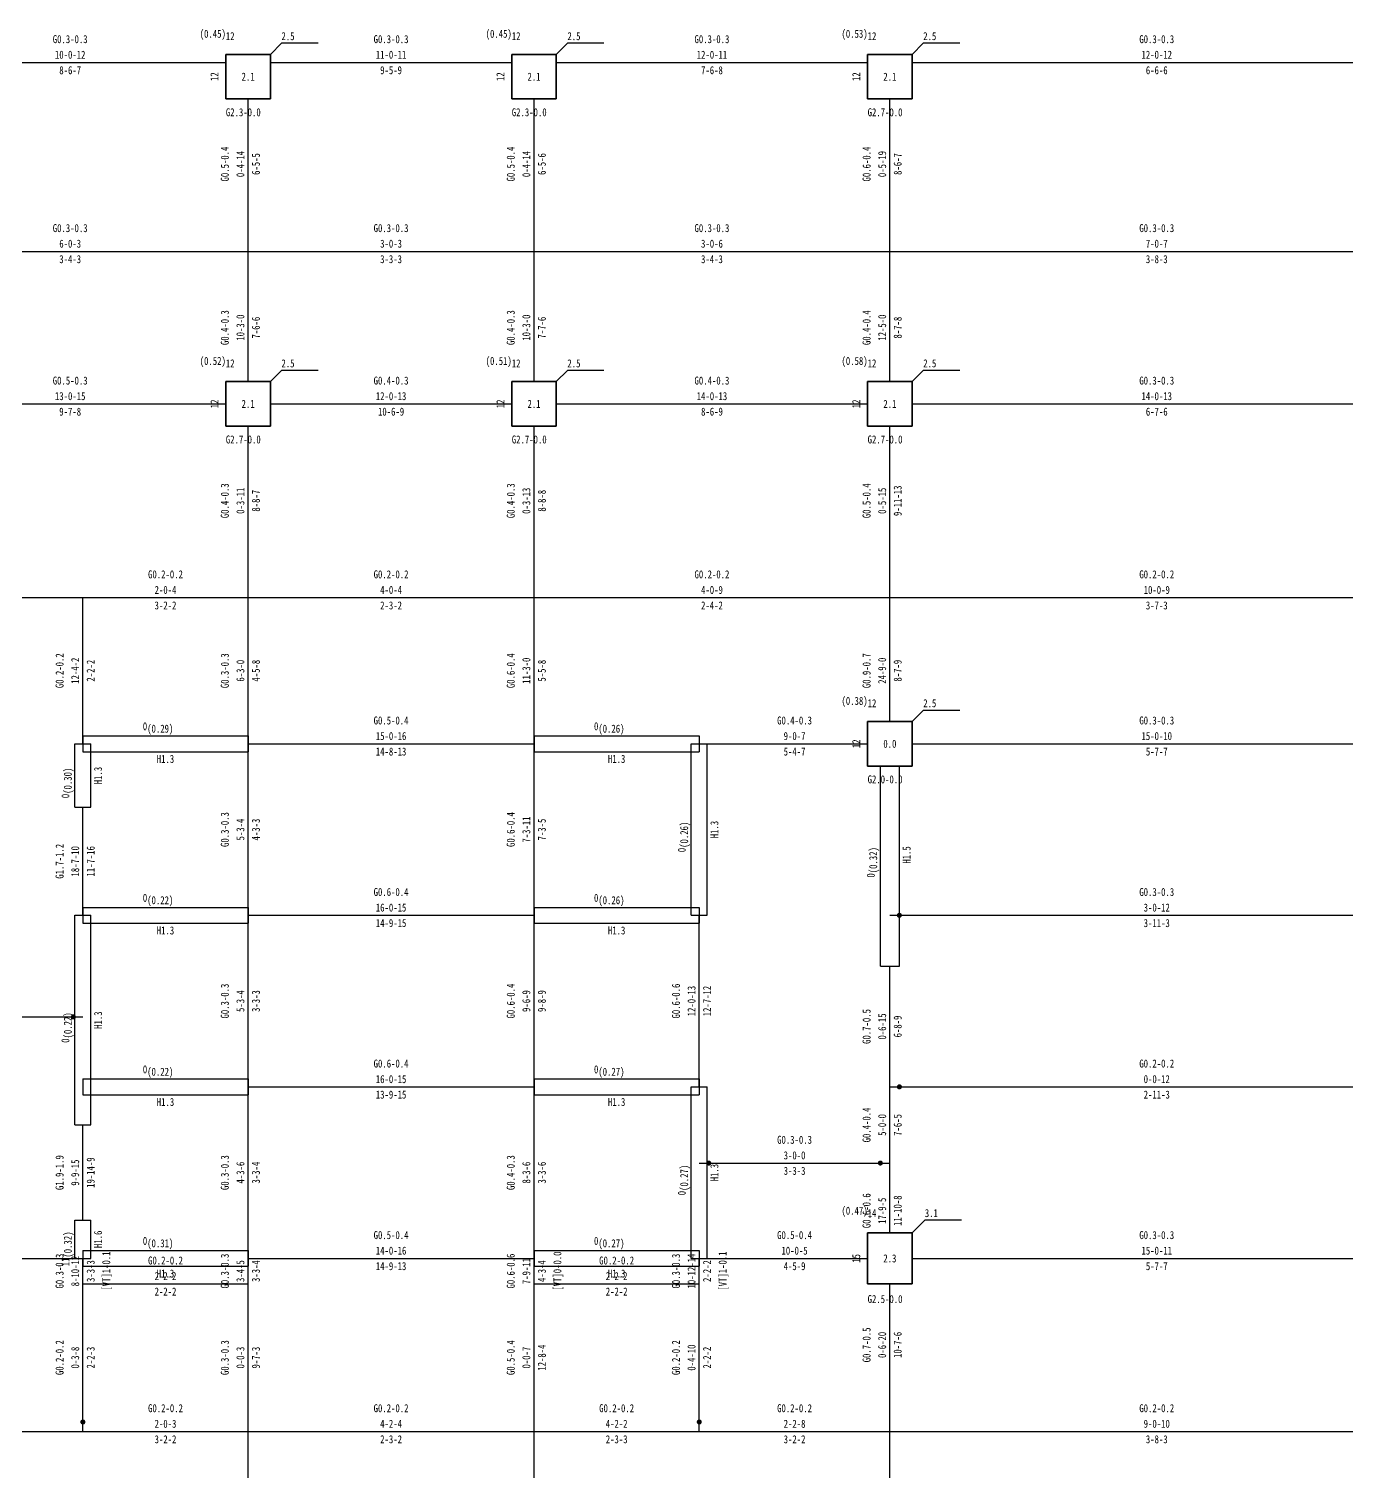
# Model space of a CAD drawing. Header units: millimetres. Extents: x -7820 to 78100, y -396413 to 46100.
# Drawn here: x 23222 to 43953, y -265549 to -242847 of the extents above; entities that cross this region are included whole.
import ezdxf
from ezdxf.enums import TextEntityAlignment as Align

# ---------------------------------------------------------------- set-up
doc = ezdxf.new("R2010")
doc.units = ezdxf.units.MM
doc.header["$LTSCALE"] = 100
for name, color, linetype, lineweight in [('HIDE', 52, 'Continuous', 25), ('层15100', 134, 'Continuous', 25), ('层15101', 52, 'Continuous', 25), ('层15103', 84, 'Continuous', 25), ('层15220', 4, 'Continuous', 25), ('层15221', 2, 'Continuous', 25), ('层15223', 3, 'Continuous', 25)]:
    doc.layers.add(name, color=color, linetype=linetype, lineweight=lineweight)
doc.styles.add('宋体', font='')
doc.styles.get('宋体').set_extended_font_data('宋体')

# ---------------------------------------------------------------- blocks, each defined once
blk = doc.blocks.new('PL4-')
at = {"layer": '层15100'}
for p, q in [((28.75, 41.274), (33.65, 41.274)), ((34.35, 41.274), (38.15, 41.274)), ((38.85, 41.274), (43.75, 41.274)), ((44.45, 41.274), (52.2, 41.274)), ((34, 38.3), (34, 40.7)), ((38.5, 38.3), (38.5, 40.7)), ((44.1, 38.3), (44.1, 40.7)), ((28.4, 38.3), (34, 38.3)), ((34, 36.25), (34, 38.3)), ((34, 38.3), (38.5, 38.3)), ((38.5, 36.25), (38.5, 38.3)), ((38.5, 38.3), (44.1, 38.3)), ((44.1, 36.25), (44.1, 38.3)), ((44.1, 38.3), (52.5, 38.3)), ((28.75, 35.9), (33.65, 35.9)), ((34.35, 35.9), (38.15, 35.9)), ((38.85, 35.9), (43.75, 35.9)), ((44.45, 35.9), (52.2, 35.9)), ((34, 32.85), (34, 35.55)), ((38.5, 32.85), (38.5, 35.55)), ((44.1, 32.85), (44.1, 35.55)), ((34, 30.55), (34, 32.85)), ((38.5, 30.55), (38.5, 32.85)), ((44.1, 30.9), (44.1, 32.85)), ((34, 27.85), (34, 30.55)), ((34, 30.55), (38.5, 30.55)), ((38.5, 27.85), (38.5, 30.55)), ((44.45, 30.55), (52.1, 30.55)), ((34, 25.15), (34, 27.85)), ((34, 27.85), (38.5, 27.85)), ((38.5, 25.15), (38.5, 27.85)), ((44.1, 25.15), (44.1, 27.05)), ((34, 22.45), (34, 25.15)), ((34, 25.15), (38.5, 25.15)), ((38.5, 22.45), (38.5, 25.15)), ((44.1, 23.95), (44.1, 25.15)), ((44.1, 22.85), (44.1, 23.95)), ((34, 22.05), (34, 22.45)), ((34, 22.45), (38.5, 22.45)), ((38.5, 22.05), (38.5, 22.45)), ((44.45, 22.45), (52.1, 22.45)), ((34, 19.725), (34, 22.05)), ((38.5, 19.725), (38.5, 22.05)), ((44.1, 19.725), (44.1, 22.05)), ((34, 17.375), (34, 19.725)), ((38.5, 17.375), (38.5, 19.725)), ((44.1, 17.375), (44.1, 19.725))]:
    blk.add_line(p, q, dxfattribs=at)
at = {"layer": '层15100', "color": 4}
for p, q in [((28.4, 32.85), (31.4, 32.85)), ((31.4, 30.55), (31.4, 32.85)), ((31.4, 32.85), (34, 32.85)), ((34, 32.85), (38.5, 32.85)), ((38.5, 32.85), (44.1, 32.85)), ((44.1, 32.85), (52.5, 32.85)), ((44.1, 27.85), (52.5, 27.85)), ((28.4, 26.25), (31.4, 26.25)), ((44.1, 25.15), (52.5, 25.15)), ((41.1, 23.95), (44.1, 23.95)), ((31.4, 22.05), (31.4, 22.45)), ((41.1, 22.05), (41.1, 22.45)), ((31.4, 19.725), (31.4, 22.05)), ((31.4, 22.05), (34, 22.05)), ((38.5, 22.05), (41.1, 22.05)), ((41.1, 19.725), (41.1, 22.05)), ((28.4, 19.725), (31.4, 19.725)), ((31.4, 19.725), (34, 19.725)), ((34, 19.725), (38.5, 19.725)), ((38.5, 19.725), (41.1, 19.725)), ((41.1, 19.725), (44.1, 19.725)), ((44.1, 19.725), (52.5, 19.725))]:
    blk.add_line(p, q, dxfattribs=at)
at = {"layer": '层15100', "color": 2}
for p, q in [((41.1, 30.55), (43.75, 30.55)), ((31.4, 27.85), (31.4, 29.55)), ((41.1, 25.15), (41.1, 27.85)), ((31.4, 23.05), (31.4, 24.55)), ((28.75, 22.45), (31.4, 22.45)), ((41.1, 22.45), (43.75, 22.45))]:
    blk.add_line(p, q, dxfattribs=at)
at = {"layer": '层15100', "color": 1, "linetype": 'Continuous', "const_width": 0.04}
for points in [[(44.27, 27.85, 1), (44.23, 27.85, 1)], [(31.27, 26.25, 1), (31.23, 26.25, 1)], [(44.27, 25.15, 1), (44.23, 25.15, 1)], [(41.27, 23.95, 1), (41.23, 23.95, 1)], [(43.97, 23.95, 1), (43.93, 23.95, 1)], [(31.42, 19.875, 1), (31.38, 19.875, 1)], [(41.12, 19.875, 1), (41.08, 19.875, 1)]]:
    blk.add_lwpolyline(points, format="xyb", close=True, dxfattribs=at)
at = {"layer": '层15103'}
for p, q in [((31.4, 30.675), (34, 30.675)), ((31.4, 30.675), (31.4, 30.425)), ((34, 30.675), (34, 30.425)), ((38.5, 30.675), (41.1, 30.675)), ((38.5, 30.675), (38.5, 30.425)), ((41.1, 30.675), (41.1, 30.425)), ((31.275, 29.55), (31.275, 30.55)), ((31.275, 30.55), (31.525, 30.55)), ((31.4, 30.425), (34, 30.425)), ((31.525, 29.55), (31.525, 30.55)), ((38.5, 30.425), (41.1, 30.425)), ((40.975, 27.85), (40.975, 30.55)), ((40.975, 30.55), (41.225, 30.55)), ((41.225, 27.85), (41.225, 30.55)), ((43.95, 27.85), (43.95, 30.2)), ((44.25, 27.85), (44.25, 30.2)), ((31.275, 29.55), (31.525, 29.55)), ((31.4, 27.975), (34, 27.975)), ((31.4, 27.975), (31.4, 27.725)), ((34, 27.975), (34, 27.725)), ((38.5, 27.975), (41.1, 27.975)), ((38.5, 27.975), (38.5, 27.725)), ((41.1, 27.975), (41.1, 27.725)), ((31.275, 26.25), (31.275, 27.85)), ((31.275, 27.85), (31.525, 27.85)), ((31.4, 27.725), (34, 27.725)), ((31.525, 26.25), (31.525, 27.85)), ((38.5, 27.725), (41.1, 27.725)), ((40.975, 27.85), (41.225, 27.85)), ((43.95, 27.05), (43.95, 27.85)), ((44.25, 27.05), (44.25, 27.85)), ((43.95, 27.05), (44.25, 27.05)), ((31.275, 25.15), (31.275, 26.25)), ((31.525, 25.15), (31.525, 26.25)), ((31.4, 25.275), (34, 25.275)), ((31.4, 25.275), (31.4, 25.025)), ((34, 25.275), (34, 25.025)), ((38.5, 25.275), (41.1, 25.275)), ((38.5, 25.275), (38.5, 25.025)), ((41.1, 25.275), (41.1, 25.025)), ((31.275, 24.55), (31.275, 25.15)), ((31.4, 25.025), (34, 25.025)), ((31.525, 24.55), (31.525, 25.15)), ((38.5, 25.025), (41.1, 25.025)), ((40.975, 23.95), (40.975, 25.15)), ((40.975, 25.15), (41.225, 25.15)), ((41.225, 23.95), (41.225, 25.15)), ((31.275, 24.55), (31.525, 24.55)), ((40.975, 22.45), (40.975, 23.95)), ((41.225, 22.45), (41.225, 23.95)), ((31.275, 22.45), (31.275, 23.05)), ((31.275, 23.05), (31.525, 23.05)), ((31.525, 22.45), (31.525, 23.05)), ((31.4, 22.575), (34, 22.575)), ((31.4, 22.575), (31.4, 22.325)), ((34, 22.575), (34, 22.325)), ((38.5, 22.575), (41.1, 22.575)), ((38.5, 22.575), (38.5, 22.325)), ((41.1, 22.575), (41.1, 22.325)), ((31.275, 22.45), (31.525, 22.45)), ((31.4, 22.325), (34, 22.325)), ((38.5, 22.325), (41.1, 22.325)), ((40.975, 22.45), (41.225, 22.45))]:
    blk.add_line(p, q, dxfattribs=at)
at = {"layer": '层15221'}
for p, q in [((34.35, 41.4), (34.525, 41.575)), ((35.101, 41.575), (34.525, 41.575)), ((38.85, 41.4), (39.025, 41.575)), ((39.601, 41.575), (39.025, 41.575)), ((44.45, 41.4), (44.625, 41.575)), ((45.201, 41.575), (44.625, 41.575)), ((34.35, 36.25), (34.525, 36.425)), ((35.101, 36.425), (34.525, 36.425)), ((38.85, 36.25), (39.025, 36.425)), ((39.601, 36.425), (39.025, 36.425)), ((44.45, 36.25), (44.625, 36.425)), ((45.201, 36.425), (44.625, 36.425)), ((44.45, 30.9), (44.625, 31.075)), ((45.201, 31.075), (44.625, 31.075)), ((44.45, 22.85), (44.65, 23.05)), ((45.226, 23.05), (44.65, 23.05))]:
    blk.add_line(p, q, dxfattribs=at)
at = {"layer": '层15220', "style": '宋体', "width": 0.8}
for s, p in [('G0.3-0.3', (31.2, 41.641)), ('G0.3-0.3', (36.25, 41.641)), ('G0.3-0.3', (41.3, 41.641)), ('G0.3-0.3', (48.3, 41.641)), ('10-0-12', (31.2, 41.396)), ('11-0-11', (36.25, 41.396)), ('12-0-11', (41.3, 41.396)), ('12-0-12', (48.3, 41.396)), ('8-6-7', (31.2, 41.152)), ('9-5-9', (36.25, 41.152)), ('7-6-8', (41.3, 41.152)), ('6-6-6', (48.3, 41.152)), ('G0.3-0.3', (31.2, 38.667)), ('G0.3-0.3', (36.25, 38.667)), ('G0.3-0.3', (41.3, 38.667)), ('G0.3-0.3', (48.3, 38.667)), ('6-0-3', (31.2, 38.422)), ('3-0-3', (36.25, 38.422)), ('3-0-6', (41.3, 38.422)), ('7-0-7', (48.3, 38.422)), ('3-4-3', (31.2, 38.178)), ('3-3-3', (36.25, 38.178)), ('3-4-3', (41.3, 38.178)), ('3-8-3', (48.3, 38.178)), ('G0.5-0.3', (31.2, 36.267)), ('G0.4-0.3', (36.25, 36.267)), ('G0.4-0.3', (41.3, 36.267)), ('G0.3-0.3', (48.3, 36.267)), ('13-0-15', (31.2, 36.022)), ('12-0-13', (36.25, 36.022)), ('14-0-13', (41.3, 36.022)), ('14-0-13', (48.3, 36.022)), ('9-7-8', (31.2, 35.778)), ('10-6-9', (36.25, 35.778)), ('8-6-9', (41.3, 35.778)), ('6-7-6', (48.3, 35.778)), ('G0.2-0.2', (32.7, 33.217)), ('G0.2-0.2', (36.25, 33.217)), ('G0.2-0.2', (41.3, 33.217)), ('G0.2-0.2', (48.3, 33.217)), ('2-0-4', (32.7, 32.972)), ('4-0-4', (36.25, 32.972)), ('4-0-9', (41.3, 32.972)), ('10-0-9', (48.3, 32.972)), ('3-2-2', (32.7, 32.728)), ('2-3-2', (36.25, 32.728)), ('2-4-2', (41.3, 32.728)), ('3-7-3', (48.3, 32.728)), ('G0.5-0.4', (36.25, 30.917)), ('G0.4-0.3', (42.6, 30.917)), ('G0.3-0.3', (48.3, 30.917)), ('15-0-16', (36.25, 30.672)), ('9-0-7', (42.6, 30.672)), ('15-0-10', (48.3, 30.672)), ('14-8-13', (36.25, 30.428)), ('5-4-7', (42.6, 30.428)), ('5-7-7', (48.3, 30.428)), ('G0.6-0.4', (36.25, 28.217)), ('G0.3-0.3', (48.3, 28.217)), ('16-0-15', (36.25, 27.972)), ('3-0-12', (48.3, 27.972)), ('14-9-15', (36.25, 27.728)), ('3-11-3', (48.3, 27.728)), ('G0.6-0.4', (36.25, 25.517)), ('G0.2-0.2', (48.3, 25.517)), ('16-0-15', (36.25, 25.272)), ('0-0-12', (48.3, 25.272)), ('13-9-15', (36.25, 25.028)), ('2-11-3', (48.3, 25.028)), ('G0.3-0.3', (42.6, 24.317)), ('3-0-0', (42.6, 24.072)), ('3-3-3', (42.6, 23.828)), ('G0.5-0.4', (36.25, 22.817)), ('G0.5-0.4', (42.6, 22.817)), ('G0.3-0.3', (48.3, 22.817)), ('G0.2-0.2', (32.7, 22.417)), ('14-0-16', (36.25, 22.572)), ('G0.2-0.2', (39.8, 22.417)), ('10-0-5', (42.6, 22.572)), ('15-0-11', (48.3, 22.572)), ('14-9-13', (36.25, 22.328)), ('4-5-9', (42.6, 22.328)), ('5-7-7', (48.3, 22.328)), ('2-2-2', (32.7, 22.172)), ('2-2-2', (39.8, 22.172)), ('2-2-2', (32.7, 21.928)), ('2-2-2', (39.8, 21.928)), ('G0.2-0.2', (32.7, 20.092)), ('G0.2-0.2', (36.25, 20.092)), ('G0.2-0.2', (39.8, 20.092)), ('G0.2-0.2', (42.6, 20.092)), ('G0.2-0.2', (48.3, 20.092)), ('2-0-3', (32.7, 19.847)), ('4-2-4', (36.25, 19.847)), ('4-2-2', (39.8, 19.847)), ('2-2-8', (42.6, 19.847)), ('9-0-10', (48.3, 19.847)), ('3-2-2', (32.7, 19.603)), ('2-3-2', (36.25, 19.603)), ('2-3-3', (39.8, 19.603)), ('3-2-2', (42.6, 19.603)), ('3-8-3', (48.3, 19.603))]:
    blk.add_text(s, height=0.126, dxfattribs=at).set_placement(p, align=Align.MIDDLE_CENTER)
for s, p in [('G0.5-0.4', (33.633, 39.675)), ('0-4-14', (33.878, 39.675)), ('6-5-5', (34.122, 39.675)), ('G0.5-0.4', (38.133, 39.675)), ('0-4-14', (38.378, 39.675)), ('6-5-6', (38.622, 39.675)), ('G0.6-0.4', (43.733, 39.675)), ('0-5-19', (43.978, 39.675)), ('8-6-7', (44.222, 39.675)), ('G0.4-0.3', (33.633, 37.1)), ('10-3-0', (33.878, 37.1)), ('7-6-6', (34.122, 37.1)), ('G0.4-0.3', (38.133, 37.1)), ('10-3-0', (38.378, 37.1)), ('7-7-6', (38.622, 37.1)), ('G0.4-0.4', (43.733, 37.1)), ('12-5-0', (43.978, 37.1)), ('8-7-8', (44.222, 37.1)), ('G0.4-0.3', (33.633, 34.375)), ('0-3-11', (33.878, 34.375)), ('8-8-7', (34.122, 34.375)), ('G0.4-0.3', (38.133, 34.375)), ('0-3-13', (38.378, 34.375)), ('8-8-8', (38.622, 34.375)), ('G0.5-0.4', (43.733, 34.375)), ('0-5-15', (43.978, 34.375)), ('9-11-13', (44.222, 34.375)), ('G0.2-0.2', (31.033, 31.7)), ('12-4-2', (31.278, 31.7)), ('2-2-2', (31.522, 31.7)), ('G0.3-0.3', (33.633, 31.7)), ('6-3-0', (33.878, 31.7)), ('4-5-8', (34.122, 31.7)), ('G0.6-0.4', (38.133, 31.7)), ('11-3-0', (38.378, 31.7)), ('5-5-8', (38.622, 31.7)), ('G0.9-0.7', (43.733, 31.7)), ('24-9-0', (43.978, 31.7)), ('8-7-9', (44.222, 31.7)), ('G0.3-0.3', (33.633, 29.2)), ('5-3-4', (33.878, 29.2)), ('4-3-3', (34.122, 29.2)), ('G0.6-0.4', (38.133, 29.2)), ('7-3-11', (38.378, 29.2)), ('7-3-5', (38.622, 29.2)), ('G1.7-1.2', (31.033, 28.7)), ('18-7-10', (31.278, 28.7)), ('11-7-16', (31.522, 28.7)), ('G0.3-0.3', (33.633, 26.5)), ('5-3-4', (33.878, 26.5)), ('3-3-3', (34.122, 26.5)), ('G0.6-0.4', (38.133, 26.5)), ('9-6-9', (38.378, 26.5)), ('9-8-9', (38.622, 26.5)), ('G0.6-0.6', (40.733, 26.5)), ('12-0-13', (40.978, 26.5)), ('12-7-12', (41.222, 26.5)), ('G0.7-0.5', (43.733, 26.1)), ('0-6-15', (43.978, 26.1)), ('6-8-9', (44.222, 26.1)), ('G0.4-0.4', (43.733, 24.55)), ('5-0-0', (43.978, 24.55)), ('7-6-5', (44.222, 24.55)), ('G1.9-1.9', (31.033, 23.8)), ('G0.3-0.3', (33.633, 23.8)), ('G0.4-0.3', (38.133, 23.8)), ('9-9-15', (31.278, 23.8)), ('19-14-9', (31.522, 23.8)), ('4-3-6', (33.878, 23.8)), ('3-3-4', (34.122, 23.8)), ('8-3-6', (38.378, 23.8)), ('3-3-6', (38.622, 23.8)), ('G0.6-0.6', (43.733, 23.2)), ('17-9-5', (43.978, 23.2)), ('11-10-8', (44.222, 23.2)), ('G0.3-0.3', (31.033, 22.25)), ('8-10-12', (31.278, 22.25)), ('[VT]1-0.1', (31.767, 22.25)), ('G0.3-0.3', (33.633, 22.25)), ('G0.6-0.6', (38.133, 22.25)), ('[VT]0-0.0', (38.867, 22.25)), ('G0.3-0.3', (40.733, 22.25)), ('10-12-14', (40.978, 22.25)), ('[VT]1-0.1', (41.467, 22.25)), ('3-3-3', (31.522, 22.25)), ('3-4-5', (33.878, 22.25)), ('3-3-4', (34.122, 22.25)), ('7-9-11', (38.378, 22.25)), ('4-3-4', (38.622, 22.25)), ('2-2-2', (41.222, 22.25)), ('G0.7-0.5', (43.733, 21.088)), ('G0.2-0.2', (31.033, 20.888)), ('G0.3-0.3', (33.633, 20.888)), ('G0.5-0.4', (38.133, 20.888)), ('G0.2-0.2', (40.733, 20.888)), ('0-6-20', (43.978, 21.088)), ('10-7-6', (44.222, 21.088)), ('0-3-8', (31.278, 20.888)), ('2-2-3', (31.522, 20.888)), ('0-0-3', (33.878, 20.888)), ('9-7-3', (34.122, 20.888)), ('0-0-7', (38.378, 20.888)), ('12-8-4', (38.622, 20.888)), ('0-4-10', (40.978, 20.888)), ('2-2-2', (41.222, 20.888))]:
    blk.add_text(s, height=0.126, rotation=89.9997, dxfattribs=at).set_placement(p, align=Align.MIDDLE_CENTER)
at = {"layer": '层15221', "style": '宋体', "width": 0.8}
for s, p in [('(0.45)', (33.65, 41.625)), ('(0.45)', (38.15, 41.625)), ('(0.53)', (43.75, 41.625)), ('(0.52)', (33.65, 36.475)), ('(0.51)', (38.15, 36.475)), ('(0.58)', (43.75, 36.475)), ('(0.38)', (43.75, 31.125)), ('(0.47)', (43.75, 23.1))]:
    blk.add_text(s, height=0.126, dxfattribs=at).set_placement(p, align=Align.BOTTOM_RIGHT)
for s, p in [('12', (33.65, 41.625)), ('2.5', (34.525, 41.625)), ('12', (38.15, 41.625)), ('2.5', (39.025, 41.625)), ('12', (43.75, 41.625)), ('2.5', (44.625, 41.625)), ('12', (33.65, 36.475)), ('2.5', (34.525, 36.475)), ('12', (38.15, 36.475)), ('2.5', (39.025, 36.475)), ('12', (43.75, 36.475)), ('2.5', (44.625, 36.475)), ('12', (43.75, 31.125)), ('2.5', (44.625, 31.125)), ('14', (43.75, 23.1)), ('3.1', (44.65, 23.1))]:
    blk.add_text(s, height=0.126, dxfattribs=at).set_placement(p)
for s, p in [('12', (33.47, 41.05)), ('12', (37.97, 41.05)), ('12', (43.57, 41.05)), ('12', (33.47, 35.9)), ('12', (37.97, 35.9)), ('12', (43.57, 35.9)), ('12', (43.57, 30.55)), ('15', (43.57, 22.45))]:
    blk.add_text(s, height=0.126, rotation=89.9997, dxfattribs=at).set_placement(p, align=Align.MIDDLE_CENTER)
for s, p in [('2.1', (34, 41.05)), ('2.1', (38.5, 41.05)), ('2.1', (44.1, 41.05)), ('2.1', (34, 35.9)), ('2.1', (38.5, 35.9)), ('2.1', (44.1, 35.9)), ('0.0', (44.1, 30.55)), ('2.3', (44.1, 22.45))]:
    blk.add_text(s, height=0.126, dxfattribs=at).set_placement(p, align=Align.MIDDLE_CENTER)
for s, p in [('G2.3-0.0', (33.65, 40.49)), ('G2.3-0.0', (38.15, 40.49)), ('G2.7-0.0', (43.75, 40.49)), ('G2.7-0.0', (33.65, 35.34)), ('G2.7-0.0', (38.15, 35.34)), ('G2.7-0.0', (43.75, 35.34)), ('G2.0-0.0', (43.75, 29.99)), ('G2.5-0.0', (43.75, 21.81))]:
    blk.add_text(s, height=0.126, dxfattribs=at).set_placement(p, align=Align.MIDDLE_LEFT)
at = {"layer": '层15223', "style": '宋体', "width": 0.8}
for p in [(32.412, 30.725), (39.512, 30.725), (32.412, 28.025), (39.512, 28.025), (32.412, 25.325), (39.512, 25.325), (32.412, 22.625), (39.512, 22.625)]:
    blk.add_text('0', height=0.126, dxfattribs=at).set_placement(p, align=Align.BOTTOM_RIGHT)
for s, p in [('(0.29)', (32.412, 30.725)), ('(0.26)', (39.512, 30.725)), ('(0.22)', (32.412, 28.025)), ('(0.26)', (39.512, 28.025)), ('(0.22)', (32.412, 25.325)), ('(0.27)', (39.512, 25.325)), ('(0.31)', (32.412, 22.625)), ('(0.27)', (39.512, 22.625))]:
    blk.add_text(s, height=0.126, dxfattribs=at).set_placement(p)
for p in [(32.7, 30.375), (39.8, 30.375), (32.7, 27.675), (39.8, 27.675), (32.7, 24.975), (39.8, 24.975), (32.7, 22.275), (39.8, 22.275)]:
    blk.add_text('H1.3', height=0.126, dxfattribs=at).set_placement(p, align=Align.TOP_CENTER)
for s, p in [('(0.30)', (31.225, 29.762)), ('(0.26)', (40.925, 28.912)), ('(0.32)', (43.9, 28.512)), ('(0.22)', (31.225, 25.912)), ('(0.27)', (40.925, 23.512)), ('(0.32)', (31.225, 22.462))]:
    blk.add_text(s, height=0.126, rotation=89.9997, dxfattribs=at).set_placement(p)
for s, p in [('H1.3', (31.575, 30.05)), ('H1.3', (41.275, 29.2)), ('H1.5', (44.3, 28.8)), ('H1.3', (31.575, 26.2)), ('H1.3', (41.275, 23.8)), ('H1.6', (31.575, 22.75))]:
    blk.add_text(s, height=0.126, rotation=89.9997, dxfattribs=at).set_placement(p, align=Align.TOP_CENTER)
for s, p in [('0', (31.225, 29.762)), ('0', (40.925, 28.912)), ('0', (43.9, 28.512)), ('0', (31.225, 25.912)), ('0', (40.925, 23.512)), ('11', (31.225, 22.462))]:
    blk.add_text(s, height=0.126, rotation=89.9997, dxfattribs=at).set_placement(p, align=Align.BOTTOM_RIGHT)
at = {"layer": '层15101'}
mesh = blk.add_polyface(dxfattribs=at)
corners = [(33.65, 40.7), (34.35, 40.7), (34.35, 40.7), (33.65, 40.7), (34.35, 40.7), (34.35, 41.4), (34.35, 41.4), (34.35, 40.7), (34.35, 41.4), (33.65, 41.4), (33.65, 41.4), (34.35, 41.4), (33.65, 41.4), (33.65, 40.7), (33.65, 40.7), (33.65, 41.4)]
mesh.append_faces([[corners[k] for k in face] for face in [(0, 1, 2, 3), (4, 5, 6, 7), (8, 9, 10, 11), (12, 13, 14, 15)]])
mesh = blk.add_polyface(dxfattribs=at)
corners = [(38.15, 40.7), (38.85, 40.7), (38.85, 40.7), (38.15, 40.7), (38.85, 40.7), (38.85, 41.4), (38.85, 41.4), (38.85, 40.7), (38.85, 41.4), (38.15, 41.4), (38.15, 41.4), (38.85, 41.4), (38.15, 41.4), (38.15, 40.7), (38.15, 40.7), (38.15, 41.4)]
mesh.append_faces([[corners[k] for k in face] for face in [(0, 1, 2, 3), (4, 5, 6, 7), (8, 9, 10, 11), (12, 13, 14, 15)]])
mesh = blk.add_polyface(dxfattribs=at)
corners = [(43.75, 40.7), (44.45, 40.7), (44.45, 40.7), (43.75, 40.7), (44.45, 40.7), (44.45, 41.4), (44.45, 41.4), (44.45, 40.7), (44.45, 41.4), (43.75, 41.4), (43.75, 41.4), (44.45, 41.4), (43.75, 41.4), (43.75, 40.7), (43.75, 40.7), (43.75, 41.4)]
mesh.append_faces([[corners[k] for k in face] for face in [(0, 1, 2, 3), (4, 5, 6, 7), (8, 9, 10, 11), (12, 13, 14, 15)]])
mesh = blk.add_polyface(dxfattribs=at)
corners = [(33.65, 35.55), (34.35, 35.55), (34.35, 35.55), (33.65, 35.55), (34.35, 35.55), (34.35, 36.25), (34.35, 36.25), (34.35, 35.55), (34.35, 36.25), (33.65, 36.25), (33.65, 36.25), (34.35, 36.25), (33.65, 36.25), (33.65, 35.55), (33.65, 35.55), (33.65, 36.25)]
mesh.append_faces([[corners[k] for k in face] for face in [(0, 1, 2, 3), (4, 5, 6, 7), (8, 9, 10, 11), (12, 13, 14, 15)]])
mesh = blk.add_polyface(dxfattribs=at)
corners = [(38.15, 35.55), (38.85, 35.55), (38.85, 35.55), (38.15, 35.55), (38.85, 35.55), (38.85, 36.25), (38.85, 36.25), (38.85, 35.55), (38.85, 36.25), (38.15, 36.25), (38.15, 36.25), (38.85, 36.25), (38.15, 36.25), (38.15, 35.55), (38.15, 35.55), (38.15, 36.25)]
mesh.append_faces([[corners[k] for k in face] for face in [(0, 1, 2, 3), (4, 5, 6, 7), (8, 9, 10, 11), (12, 13, 14, 15)]])
mesh = blk.add_polyface(dxfattribs=at)
corners = [(43.75, 35.55), (44.45, 35.55), (44.45, 35.55), (43.75, 35.55), (44.45, 35.55), (44.45, 36.25), (44.45, 36.25), (44.45, 35.55), (44.45, 36.25), (43.75, 36.25), (43.75, 36.25), (44.45, 36.25), (43.75, 36.25), (43.75, 35.55), (43.75, 35.55), (43.75, 36.25)]
mesh.append_faces([[corners[k] for k in face] for face in [(0, 1, 2, 3), (4, 5, 6, 7), (8, 9, 10, 11), (12, 13, 14, 15)]])
mesh = blk.add_polyface(dxfattribs=at)
corners = [(43.75, 30.2), (44.45, 30.2), (44.45, 30.2), (43.75, 30.2), (44.45, 30.2), (44.45, 30.9), (44.45, 30.9), (44.45, 30.2), (44.45, 30.9), (43.75, 30.9), (43.75, 30.9), (44.45, 30.9), (43.75, 30.9), (43.75, 30.2), (43.75, 30.2), (43.75, 30.9)]
mesh.append_faces([[corners[k] for k in face] for face in [(0, 1, 2, 3), (4, 5, 6, 7), (8, 9, 10, 11), (12, 13, 14, 15)]])
mesh = blk.add_polyface(dxfattribs=at)
corners = [(43.75, 22.05), (44.45, 22.05), (44.45, 22.05), (43.75, 22.05), (44.45, 22.05), (44.45, 22.85), (44.45, 22.85), (44.45, 22.05), (44.45, 22.85), (43.75, 22.85), (43.75, 22.85), (44.45, 22.85), (43.75, 22.85), (43.75, 22.05), (43.75, 22.05), (43.75, 22.85)]
mesh.append_faces([[corners[k] for k in face] for face in [(0, 1, 2, 3), (4, 5, 6, 7), (8, 9, 10, 11), (12, 13, 14, 15)]])

msp = doc.modelspace()

# ---------------------------------------------------------------- block references
at = {"layer": 'HIDE', "xscale": 1000, "yscale": 1000, "zscale": 1000}
msp.add_blockref('PL4-', (-7327.5, -284649.6), dxfattribs=at)

doc.saveas('drawing.dxf')
